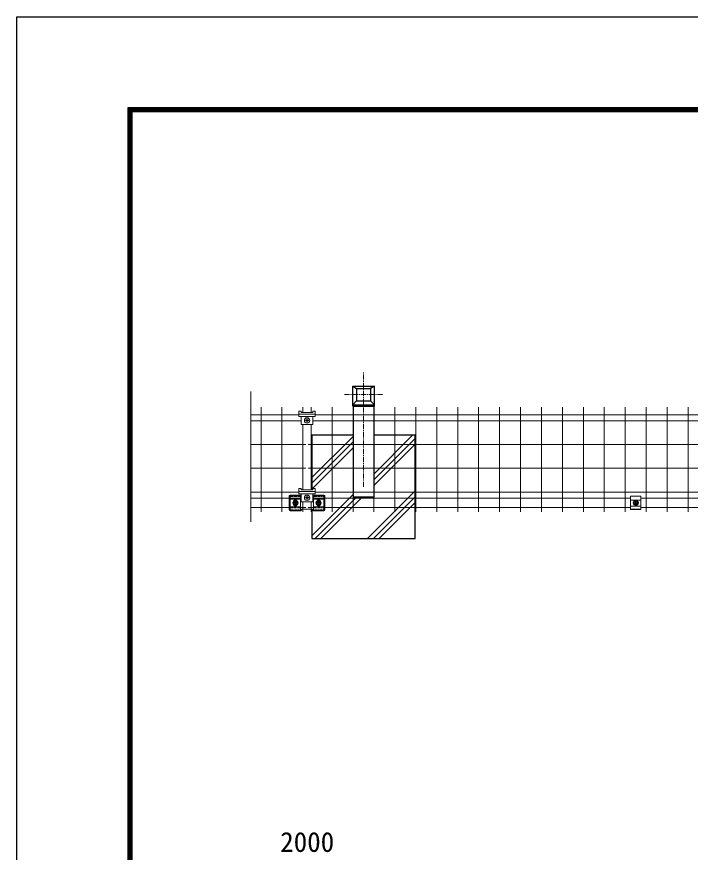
# Model space of a CAD drawing. Units: millimetres, scale not verified. Extents: x -4200 to 4200, y -2970 to 2970.
# Drawn here: x -4200 to -2567, y 944 to 2970 of the extents above; entities that cross this region are included whole.
import ezdxf
from ezdxf.enums import TextEntityAlignment as Align

# ---------------------------------------------------------------- set-up
doc = ezdxf.new("R2010")
doc.units = ezdxf.units.MM
doc.header["$LTSCALE"] = 10
doc.linetypes.add('USER1', pattern=[2, 1.25, -0.25, 0.25, -0.25])
doc.linetypes.add('USER2', pattern=[0.375, 0.25, -0.125])
for name, color, linetype, lineweight in [('0-1_D-TTL', 7, 'Continuous', 25), ('0-2_D-BMK', 2, 'USER1', 13), ('0-3_D-STR2', 7, 'Continuous', 9), ('0-4_D-STR-DIM', 7, 'Continuous', 13), ('0-8_D-STR3', 3, 'Continuous', 13), ('0-9_D-STR1', 1, 'Continuous', 25), ('0-C_D-DCR-HCH', 7, 'Continuous', 13), ('0-D_D-STR4', 7, 'Continuous', 25), ('0-E_D-STR5', 7, 'Continuous', 9)]:
    doc.layers.add(name, color=color, linetype=linetype, lineweight=lineweight)
doc.styles.add('ＭＳ ゴシック', font='')
doc.styles.get('ＭＳ ゴシック').set_extended_font_data('MS Gothic')

msp = doc.modelspace()

# ---------------------------------------------------------------- linework, layer by layer
at = {"layer": '0-1_D-TTL', "color": 2}
msp.add_lwpolyline([(-4199.68, 2970.23), (4200.32, 2970.23), (4200.32, -2969.77), (-4199.68, -2969.77)], close=True, dxfattribs=at)
at = {"layer": '0-1_D-TTL'}
for points in [[(-3929.68, 2750.23), (3930.32, 2750.23), (3930.32, -2749.77), (-3929.68, -2749.77)], [(-3927.18, 2747.73), (3927.82, 2747.73), (3927.82, -2747.27), (-3927.18, -2747.27)], [(-3924.68, 2745.23), (3925.32, 2745.23), (3925.32, -2744.77), (-3924.68, -2744.77)], [(-3922.18, 2742.73), (3922.82, 2742.73), (3922.82, -2742.27), (-3922.18, -2742.27)], [(-3919.68, 2740.23), (3920.32, 2740.23), (3920.32, -2739.77), (-3919.68, -2739.77)]]:
    msp.add_lwpolyline(points, close=True, dxfattribs=at)
at = {"layer": '0-2_D-BMK'}
for p, q in [((-3358.86, 1830.3), (-3358.86, 2107.44)), ((-3405.19, 2053.95), (-3312.52, 2053.95))]:
    msp.add_line(p, q, dxfattribs=at)
at = {"layer": '0-3_D-STR2'}
msp.add_line((-3632.4, 1745.22), (-3632.43, 2061.09), dxfattribs=at)
at = {"layer": '0-8_D-STR3'}
for p, q in [((-3515.87, 2013.57), (-3509.87, 2013.57)), ((-3515.87, 2013.57), (-3515.87, 2000.77)), ((-3515.87, 2006.27), (-3475.87, 2006.27)), ((-3509.87, 2013.57), (-3509.87, 2010.67)), ((-3509.87, 2010.67), (-3481.87, 2010.67)), ((-3481.87, 2013.57), (-3475.87, 2013.57)), ((-3481.87, 2013.57), (-3481.87, 2010.67)), ((-3475.87, 2013.57), (-3475.87, 2000.77)), ((-3515.87, 2000.77), (-3475.87, 2000.77)), ((-3509.87, 2000.77), (-3509.86, 1981.77)), ((-3499.33, 1991.77), (-3497.33, 1991.77)), ((-3499.33, 1990.77), (-3497.33, 1990.77)), ((-3496.33, 1994.77), (-3496.33, 1992.77)), ((-3496.33, 1987.77), (-3496.33, 1989.77)), ((-3495.33, 1994.77), (-3495.33, 1992.77)), ((-3495.33, 1987.77), (-3495.33, 1989.77)), ((-3492.33, 1991.77), (-3494.33, 1991.77)), ((-3492.33, 1990.77), (-3494.33, 1990.77)), ((-3481.84, 2000.77), (-3481.83, 1981.77)), ((-3509.86, 1981.77), (-3481.86, 1981.77)), ((-3515.87, 1826.07), (-3509.87, 1826.07)), ((-3515.87, 1826.07), (-3515.86, 1813.27)), ((-3509.87, 1826.07), (-3509.87, 1823.17)), ((-3481.87, 1826.07), (-3475.87, 1826.07)), ((-3481.87, 1826.07), (-3481.87, 1823.17)), ((-3475.87, 1826.07), (-3475.86, 1813.27)), ((-3538.87, 1808.23), (-3538.87, 1774.2)), ((-3536.3, 1807.93), (-3538.87, 1807.93)), ((-3510.87, 1810.23), (-3536.87, 1810.23)), ((-3536.37, 1807.41), (-3536.37, 1775.01)), ((-3534.37, 1809.41), (-3513.37, 1809.41)), ((-3515.86, 1818.77), (-3475.86, 1818.77)), ((-3515.86, 1813.27), (-3475.86, 1813.27)), ((-3509.86, 1807.93), (-3511.44, 1807.93)), ((-3511.37, 1807.41), (-3511.37, 1775.01)), ((-3509.87, 1823.17), (-3481.87, 1823.17)), ((-3509.86, 1813.27), (-3509.86, 1794.27)), ((-3499.33, 1804.27), (-3497.33, 1804.27)), ((-3499.33, 1803.27), (-3497.33, 1803.27)), ((-3496.33, 1807.27), (-3496.33, 1805.27)), ((-3495.33, 1807.27), (-3495.33, 1805.27)), ((-3492.33, 1804.27), (-3494.33, 1804.27)), ((-3492.33, 1803.27), (-3494.33, 1803.27)), ((-3481.83, 1813.27), (-3481.83, 1794.27)), ((-3481.83, 1807.93), (-3480.3, 1807.93)), ((-3480.87, 1810.23), (-3454.87, 1810.23)), ((-3480.37, 1807.41), (-3480.37, 1775.01)), ((-3478.37, 1809.41), (-3457.37, 1809.41)), ((-3455.44, 1807.93), (-3452.87, 1807.93)), ((-3455.37, 1807.41), (-3455.37, 1775.01)), ((-2711.38, 1775.1), (-2711.38, 1807.49)), ((-3536.37, 1800.3), (-3511.37, 1800.3)), ((-3525.73, 1791.63), (-3527.02, 1791.61)), ((-3527.02, 1791.61), (-3527.02, 1790.82)), ((-3525.73, 1790.8), (-3527.02, 1790.82)), ((-3524.27, 1794.37), (-3524.29, 1793.07)), ((-3524.27, 1788.07), (-3524.29, 1789.36)), ((-3524.27, 1794.37), (-3523.48, 1794.37)), ((-3524.27, 1788.07), (-3523.48, 1788.07)), ((-3523.48, 1794.37), (-3523.46, 1793.07)), ((-3523.48, 1788.07), (-3523.46, 1789.36)), ((-3522.02, 1790.8), (-3520.72, 1790.82)), ((-3509.86, 1794.27), (-3481.86, 1794.27)), ((-3496.33, 1800.27), (-3496.33, 1802.27)), ((-3495.33, 1800.27), (-3495.33, 1802.27)), ((-3480.37, 1800.3), (-3455.37, 1800.3)), ((-3469.73, 1791.63), (-3471.02, 1791.61)), ((-3471.02, 1791.61), (-3471.02, 1790.82)), ((-3469.73, 1790.8), (-3471.02, 1790.82)), ((-3468.27, 1794.37), (-3468.29, 1793.07)), ((-3468.27, 1788.07), (-3468.29, 1789.36)), ((-3468.27, 1794.37), (-3467.48, 1794.37)), ((-3468.27, 1788.07), (-3467.48, 1788.07)), ((-3467.48, 1794.37), (-3467.46, 1793.07)), ((-3467.48, 1788.07), (-3467.46, 1789.36)), ((-3466.02, 1790.8), (-3464.72, 1790.82)), ((-2686.38, 1798.29), (-2711.38, 1798.29)), ((-2686.38, 1783.31), (-2711.38, 1783.31)), ((-2700.73, 1791.64), (-2702.03, 1791.62)), ((-2702.03, 1791.62), (-2702.03, 1790.83)), ((-2700.73, 1790.81), (-2702.03, 1790.83)), ((-2699.27, 1794.38), (-2699.29, 1793.08)), ((-2699.27, 1788.08), (-2699.29, 1789.37)), ((-2699.27, 1794.38), (-2698.48, 1794.38)), ((-2699.27, 1788.08), (-2698.48, 1788.08)), ((-2698.48, 1794.38), (-2698.46, 1793.08)), ((-2698.48, 1788.08), (-2698.46, 1789.37)), ((-2697.02, 1790.81), (-2695.73, 1790.83)), ((-3536.31, 1774.5), (-3538.87, 1774.5)), ((-3510.87, 1772.2), (-3536.87, 1772.2)), ((-3536.37, 1782.11), (-3511.37, 1782.11)), ((-3534.37, 1773.01), (-3513.37, 1773.01)), ((-3508.87, 1774.5), (-3511.44, 1774.5)), ((-3482.87, 1776.5), (-3508.87, 1776.5)), ((-3508.87, 1776.5), (-3508.87, 1774.2)), ((-3482.87, 1776.5), (-3482.87, 1774.2)), ((-3482.87, 1774.5), (-3480.31, 1774.5)), ((-3480.87, 1772.2), (-3454.87, 1772.2)), ((-3480.37, 1782.11), (-3455.37, 1782.11)), ((-3478.37, 1773.01), (-3457.37, 1773.01)), ((-3455.44, 1774.5), (-3452.87, 1774.5)), ((-2686.38, 1776.02), (-2711.38, 1776.02)), ((-2686.38, 1775.1), (-2711.38, 1775.1))]:
    msp.add_line(p, q, dxfattribs=at)
at = {"layer": '0-8_D-STR3', "linetype": 'USER2', "lineweight": 25}
for p, q in [((-3536.31, 1807.91), (-3511.44, 1807.91)), ((-3480.31, 1807.91), (-3455.44, 1807.91)), ((-3536.37, 1780.51), (-3511.37, 1780.51)), ((-3536.13, 1774.51), (-3511.54, 1774.51)), ((-3480.37, 1780.51), (-3455.37, 1780.51)), ((-3480.13, 1774.51), (-3455.54, 1774.51))]:
    msp.add_line(p, q, dxfattribs=at)
at = {"layer": '0-8_D-STR3'}
for points in [[(-3452.87, 1808.23), (-3452.87, 1777.14), (-3452.87, 1774.2)], [(-2686.38, 1775.1), (-2686.38, 1807.49), (-2711.38, 1807.49)], [(-3522.02, 1791.63), (-3520.72, 1791.61), (-3520.72, 1790.82)], [(-3466.02, 1791.63), (-3464.72, 1791.61), (-3464.72, 1790.82)], [(-2697.02, 1791.64), (-2695.73, 1791.62), (-2695.73, 1790.83)]]:
    msp.add_lwpolyline(points, dxfattribs=at)
for points in [[(-3523.87, 1796.97), (-3528.85, 1794.09), (-3528.85, 1788.34), (-3523.87, 1785.47), (-3518.89, 1788.34), (-3518.89, 1794.09)], [(-3467.87, 1796.97), (-3472.85, 1794.09), (-3472.85, 1788.34), (-3467.87, 1785.47), (-3462.89, 1788.34), (-3462.89, 1794.09)], [(-2698.88, 1796.98), (-2703.86, 1794.1), (-2703.86, 1788.35), (-2698.88, 1785.48), (-2693.9, 1788.35), (-2693.9, 1794.1)]]:
    msp.add_lwpolyline(points, close=True, dxfattribs=at)
for centre, radius in [((-3495.83, 1991.27), 6.5), ((-3495.83, 1803.77), 6.5), ((-3523.87, 1791.22), 6.25), ((-3523.87, 1791.22), 4.39), ((-3467.87, 1791.22), 6.25), ((-3467.87, 1791.22), 4.39), ((-2698.88, 1791.23), 6.25), ((-2698.88, 1791.23), 4.39)]:
    msp.add_circle(centre, radius, dxfattribs=at)
for centre, radius, start, end in [((-3499.33, 1991.27), 0.5, 90.00191, 270.0019), ((-3497.33, 1992.77), 1, 270.0019, 0.00191), ((-3497.33, 1989.77), 1, 0.0019, 90.0019), ((-3495.83, 1994.77), 0.5, 0.0019, 180.00189), ((-3495.83, 1987.77), 0.5, 180.00192, 0.00191), ((-3494.33, 1992.77), 1, 180.0019, 270.0019), ((-3494.33, 1989.77), 1, 90.0019, 180.0019), ((-3492.33, 1991.27), 0.5, 270.00239, 90.00235), ((-3536.87, 1808.23), 2, 90, 180), ((-3534.37, 1807.41), 2, 90, 180), ((-3513.37, 1807.41), 2, 0, 90), ((-3510.87, 1808.23), 2, 59.67067, 90), ((-3499.33, 1803.77), 0.5, 90.00191, 270.0019), ((-3497.33, 1805.27), 1, 270.0019, 0.00191), ((-3497.33, 1802.27), 1, 0.0019, 90.0019), ((-3495.83, 1807.27), 0.5, 0.0019, 180.00189), ((-3494.33, 1805.27), 1, 180.0019, 270.0019), ((-3494.33, 1802.27), 1, 90.0019, 180.0019), ((-3492.33, 1803.77), 0.5, 270.00239, 90.00235), ((-3480.87, 1808.23), 2, 90, 118.68742), ((-3478.37, 1807.41), 2, 90, 180), ((-3457.37, 1807.41), 2, 0, 90), ((-3454.87, 1808.23), 2, 0, 90), ((-3523.87, 1794.72), 4, 22.71582, 157.28418), ((-3523.87, 1787.72), 4, 202.71582, 337.28418), ((-3525.78, 1793.12), 1.49, 270, 0), ((-3525.78, 1789.31), 1.49, 0, 90), ((-3521.97, 1793.12), 1.49, 180, 270), ((-3521.97, 1789.31), 1.49, 90, 180), ((-3495.83, 1800.27), 0.5, 180.00192, 0.00191), ((-3467.87, 1794.72), 4, 22.71582, 157.28418), ((-3467.87, 1787.72), 4, 202.71582, 337.28418), ((-3469.78, 1793.12), 1.49, 270, 0), ((-3469.78, 1789.31), 1.49, 0, 90), ((-3465.97, 1793.12), 1.49, 180, 270), ((-3465.97, 1789.31), 1.49, 90, 180), ((-2700.78, 1793.13), 1.49, 270, 0), ((-2700.78, 1789.32), 1.49, 0, 90), ((-2696.97, 1793.13), 1.49, 180, 270), ((-2696.97, 1789.32), 1.49, 90, 180), ((-3536.87, 1774.2), 2, 180, 270), ((-3534.37, 1775.01), 2, 180, 270), ((-3513.37, 1775.01), 2, 270, 0), ((-3510.87, 1774.2), 2, 270, 0), ((-3480.87, 1774.2), 2, 180, 270), ((-3478.37, 1775.01), 2, 180, 270), ((-3457.37, 1775.01), 2, 270, 0), ((-3454.87, 1774.2), 2, 270, 0)]:
    msp.add_arc(centre, radius, start, end, dxfattribs=at)
at = {"layer": '0-9_D-STR1'}
for p, q in [((-3385.06, 2074.64), (-3375.86, 2068.67)), ((-3375.86, 2068.67), (-3375.86, 2039.22)), ((-3375.86, 2068.67), (-3341.86, 2068.67)), ((-3332.66, 2074.64), (-3341.86, 2068.67)), ((-3341.86, 2068.67), (-3341.86, 2039.22)), ((-3332.66, 2025.76), (-3332.66, 2074.64)), ((-3375.86, 2039.22), (-3385.06, 2029.26)), ((-3385.06, 2029.26), (-3332.66, 2029.26)), ((-3375.86, 2039.22), (-3341.86, 2039.22)), ((-3341.86, 2039.22), (-3332.66, 2029.26)), ((-3385.06, 2025.76), (-3332.66, 2025.76)), ((-3383.86, 2025.76), (-3383.86, 1805.3)), ((-3333.86, 2025.76), (-3333.86, 1805.3)), ((-3333.86, 1805.3), (-3383.86, 1805.3))]:
    msp.add_line(p, q, dxfattribs=at)
msp.add_lwpolyline([(-3385.06, 2025.76), (-3385.06, 2074.64), (-3332.66, 2074.64)], dxfattribs=at)
at = {"layer": '0-C_D-DCR-HCH'}
for p, q in [((-3483.86, 1852.72), (-3383.86, 1952.72)), ((-3333.86, 1861.3), (-3239.86, 1955.3)), ((-3333.86, 1847.16), (-3233.86, 1947.16)), ((-3483.86, 1839.14), (-3383.86, 1939.14)), ((-3483.86, 1824.99), (-3383.86, 1924.99)), ((-3333.86, 1833.57), (-3233.86, 1933.57)), ((-3483.86, 1711.86), (-3383.86, 1811.86)), ((-3476.27, 1705.3), (-3376.27, 1805.3)), ((-3462.13, 1705.3), (-3362.13, 1805.3)), ((-3349, 1705.3), (-3233.86, 1820.43)), ((-3334.85, 1705.3), (-3233.86, 1806.29)), ((-3320.71, 1705.3), (-3233.86, 1792.15))]:
    msp.add_line(p, q, dxfattribs=at)
at = {"layer": '0-D_D-STR4'}
for points in [[(-3483.86, 1776.5), (-3483.86, 1705.3), (-3233.86, 1705.3), (-3233.86, 1775.5), (-3233.86, 1955.3), (-3333.86, 1955.3)], [(-3383.86, 1955.3), (-3483.86, 1955.3), (-3483.86, 1823.17)]]:
    msp.add_lwpolyline(points, dxfattribs=at)
at = {"layer": '0-E_D-STR5'}
for p, q in [((-3607.39, 2023.71), (-3607.39, 1769.35)), ((-3556.62, 2023.71), (-3556.62, 1769.35)), ((-3505.85, 2023.71), (-3505.85, 2010.67)), ((-3485.9, 2023.71), (-3485.9, 2010.67)), ((-3435.13, 2023.71), (-3435.13, 1769.35)), ((-3384.36, 2023.71), (-3384.36, 1769.35)), ((-3333.59, 2023.71), (-3333.59, 1769.35)), ((-3282.82, 2023.71), (-3282.82, 1769.35)), ((-3232.05, 2023.71), (-3232.05, 1769.35)), ((-3181.28, 2023.71), (-3181.28, 1769.35)), ((-3130.51, 2023.71), (-3130.51, 1769.35)), ((-3079.75, 2023.71), (-3079.75, 1769.35)), ((-3028.98, 2023.71), (-3028.98, 1769.35)), ((-2978.21, 2023.71), (-2978.21, 1769.35)), ((-2927.44, 2023.71), (-2927.44, 1769.35)), ((-2876.67, 2023.71), (-2876.67, 1769.35)), ((-2825.9, 2023.71), (-2825.9, 1769.35)), ((-2775.13, 2023.71), (-2775.13, 1769.35)), ((-2724.36, 2023.71), (-2724.36, 1769.35)), ((-2673.59, 2023.71), (-2673.59, 1769.35)), ((-2622.82, 2023.71), (-2622.82, 1769.35)), ((-2572.05, 2023.71), (-2572.05, 1769.35)), ((-3632.43, 2005.27), (-3515.87, 2005.27)), ((-3632.42, 1990.27), (-3509.86, 1990.27)), ((-3481.83, 1990.27), (-1509.86, 1990.27)), ((-3475.87, 2005.27), (-1515.87, 2005.27)), ((-3505.85, 1981.77), (-3505.85, 1823.17)), ((-3485.9, 1981.77), (-3485.9, 1823.17)), ((-3632.42, 1932.77), (-3498.81, 1932.77)), ((-3492.81, 1932.77), (-1498.8, 1932.77)), ((-3632.41, 1875.27), (-3498.81, 1875.27)), ((-3492.81, 1875.27), (-1498.8, 1875.27)), ((-3632.4, 1817.77), (-3515.86, 1817.77)), ((-3475.86, 1817.77), (-1515.86, 1817.77)), ((-3632.4, 1802.77), (-3509.86, 1802.77)), ((-3505.85, 1794.27), (-3505.85, 1769.35)), ((-3485.9, 1794.27), (-3485.9, 1769.35)), ((-3481.83, 1802.77), (-2711.38, 1802.77)), ((-2686.38, 1802.77), (-2051.38, 1802.77)), ((-3632.4, 1779.88), (-3536.37, 1779.88)), ((-3511.37, 1779.88), (-3498.81, 1779.88)), ((-3492.81, 1779.88), (-3480.37, 1779.88)), ((-3455.37, 1779.88), (-2711.38, 1779.88)), ((-2686.38, 1779.88), (-2051.38, 1779.88))]:
    msp.add_line(p, q, dxfattribs=at)

# ---------------------------------------------------------------- texts
at = {"layer": '0-4_D-STR-DIM', "style": 'ＭＳ ゴシック'}
for p in [(-3560.86, 930.73), (-3560.86, 930.69)]:
    msp.add_text('2000', height=48.09, dxfattribs=at).set_placement(p, align=Align.BOTTOM_LEFT)

doc.saveas('drawing.dxf')
